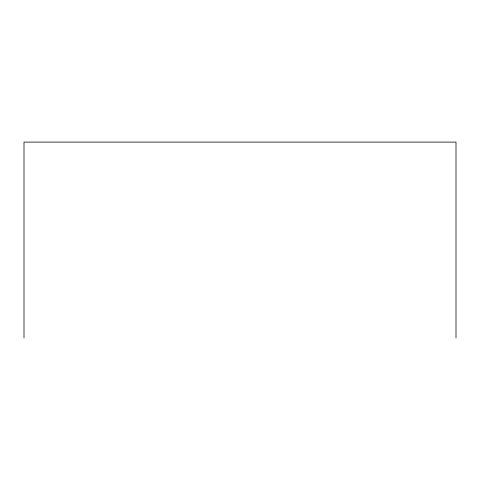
<?xml version="1.0" encoding="UTF-8"?>
<svg xmlns="http://www.w3.org/2000/svg" width="480" height="480" viewBox="0 0 480 480"><rect width="100%" height="100%" fill="white"/><g stroke="black" fill="none" stroke-linecap="round" stroke-linejoin="round"><path stroke-width="0.72" d="M456 337.902L456 142.098L24 142.098L24 337.902"/></g></svg>
